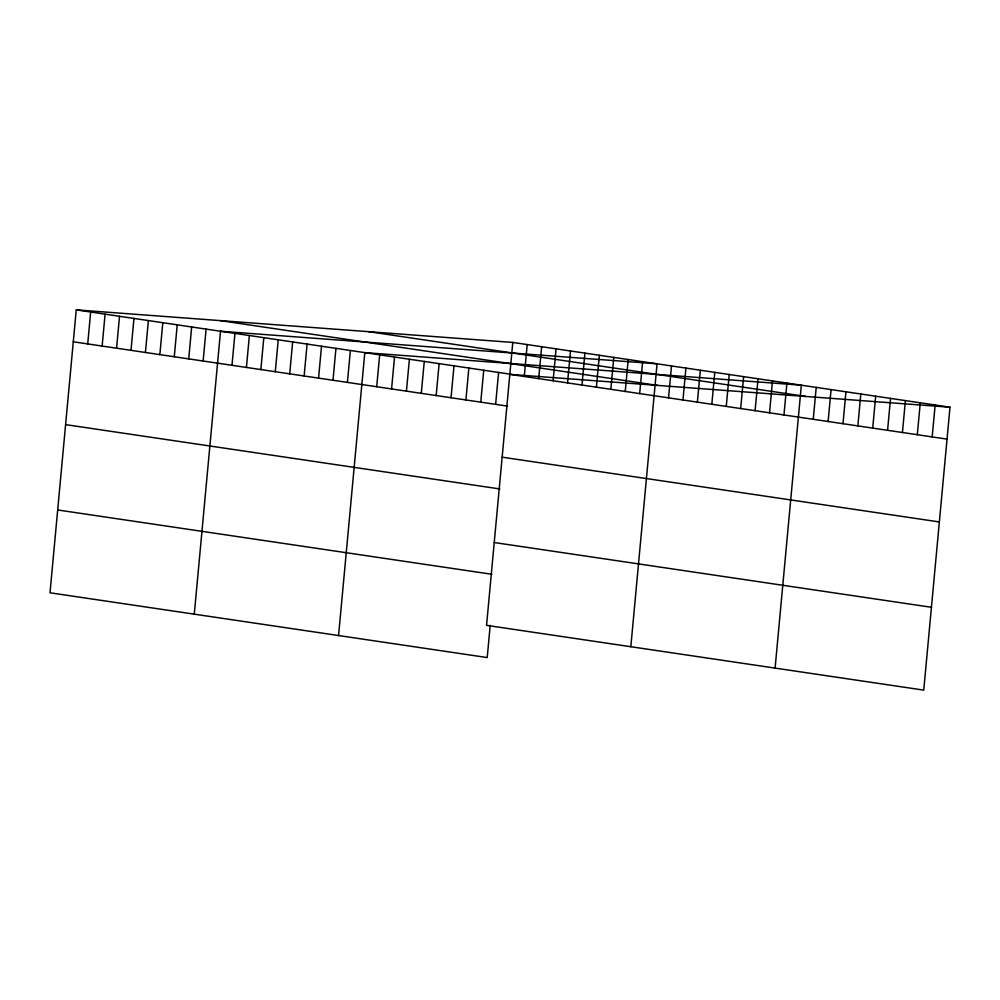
<?xml version="1.0" encoding="UTF-8"?>
<svg xmlns="http://www.w3.org/2000/svg" width="1000" height="1000" viewBox="0 0 1000 1000"><rect width="100%" height="100%" fill="white"/><g stroke="black" fill="none" stroke-linecap="round" stroke-linejoin="round"><path stroke-width="1.5" d="M512.788 342.438L486.55 625.35L923.75 690.125L950 407.212L512.788 342.438L76.25 309.875L50 592.788L487.212 657.562L490.2 625.35M87.713 343.925L90.675 312.013M102.137 346.062L105.1 314.15M116.575 348.2L119.525 316.288M131 350.337L133.963 318.425M145.425 352.475L148.387 320.562M159.85 354.613L162.812 322.7M174.275 356.75L177.237 324.837M188.713 358.888L191.675 326.975M203.137 361.025L206.1 329.113M194.275 614.163L220.525 331.25L657.062 363.812L630.825 646.725M231.988 365.3L234.95 333.387M246.425 367.438L249.375 335.525M260.85 369.575L263.812 337.663M275.275 371.712L278.238 339.8M289.7 373.85L292.663 341.938M304.137 375.988L307.087 344.075M318.562 378.125L321.525 346.213M332.987 380.262L335.95 348.35M347.413 382.4L350.375 350.487M338.562 635.538L364.8 352.625L801.35 385.188L775.1 668.1M376.712 386.737L379.675 354.825M391.575 388.938L394.538 357.038M406.438 391.138L409.4 359.237M421.3 393.35L424.263 361.438M436.175 395.55L439.125 363.638M451.037 397.75L454 365.838M465.9 399.95L468.862 368.038M480.763 402.15L483.725 370.25M495.625 404.35L498.587 372.45M524.263 376.488L527.212 344.575M538.688 378.625L541.65 346.712M553.112 380.763L556.075 348.85M567.537 382.9L570.5 350.988M581.962 385.037L584.925 353.125M596.4 387.175L599.362 355.262M610.825 389.312L613.787 357.4M625.25 391.45L628.212 359.538M639.675 393.587L642.638 361.675M668.538 397.863L671.5 365.95M682.962 400L685.925 368.088M697.387 402.137L700.35 370.225M711.825 404.275L714.775 372.362M726.25 406.413L729.212 374.5M740.675 408.55L743.637 376.637M755.1 410.688L758.062 378.775M769.538 412.825L772.487 380.913M783.962 414.963L786.925 383.05M813.25 419.3L816.213 387.388M828.112 421.5L831.075 389.588M842.987 423.7L845.95 391.788M857.85 425.9L860.812 394M872.712 428.1L875.675 396.2M887.575 430.312L890.537 398.4M902.45 432.512L905.4 400.6M917.312 434.712L920.275 402.8M932.175 436.912L935.138 405M950 407.212L513.45 374.65L76.25 309.875M368.725 331.688L805.938 396.463M220.3 320.625L657.513 385.387M509.825 374.35L947.038 439.113M73.288 341.788L507.525 406.112M502.15 457.175L939.35 521.95M65.6 424.625L499.837 488.95M494.225 542.525L931.438 607.288M57.688 509.963L491.925 574.288"/></g></svg>
